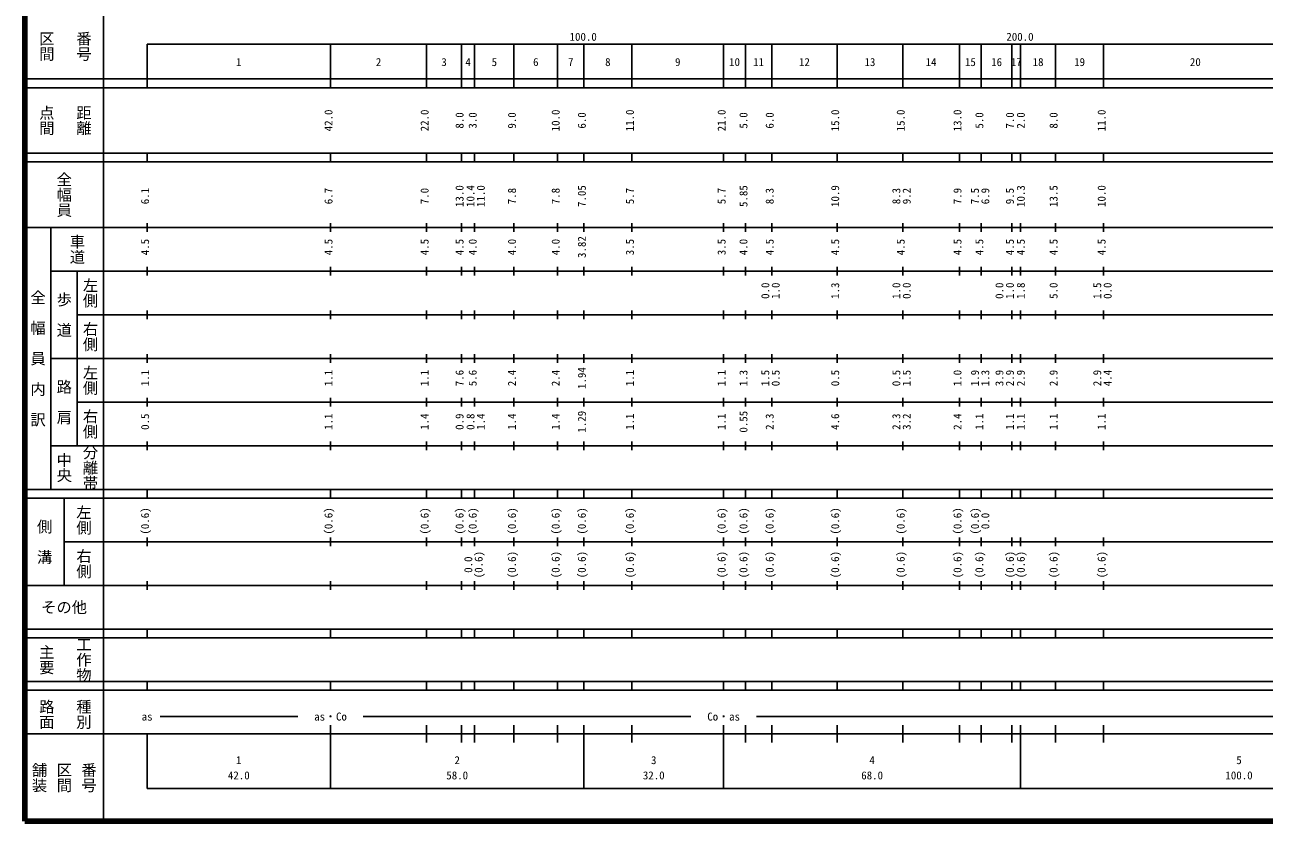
# Model space of a CAD drawing. Units: millimetres on the paper, enlarged 1000 times. Extents: x 40000 to 680000, y 20000 to 380000.
# Drawn here: x 40000 to 323767, y 20000 to 202409 of the extents above; entities that cross this region are included whole.
import ezdxf
from ezdxf.enums import TextEntityAlignment as Align

# ---------------------------------------------------------------- set-up
doc = ezdxf.new("R2010")
doc.units = ezdxf.units.MM
doc.header["$LTSCALE"] = 1000
doc.layers.add('M-TTL', color=2, linetype='Continuous', lineweight=140)
doc.layers.add('M-TTL-BAND', color=7, linetype='Continuous', lineweight=25)
doc.styles.add('@ＭＳ ゴシック', font='')
doc.styles.add('ＭＳ ゴシック', font='')
doc.styles.get('@ＭＳ ゴシック').set_extended_font_data('@MS Gothic')
doc.styles.get('ＭＳ ゴシック').set_extended_font_data('MS Gothic')

msp = doc.modelspace()

# ---------------------------------------------------------------- linework, layer by layer
at = {"layer": 'M-TTL'}
for p, q in [((40000, 380000), (40000, 20000)), ((40000, 20000), (680000, 20000))]:
    msp.add_line(p, q, dxfattribs=at)
at = {"layer": 'M-TTL-BAND'}
for p, q in [((58000, 370000), (58000, 20000)), ((68000, 198000), (579000, 198000)), ((68000, 198000), (68000, 188000)), ((110000, 188000), (110000, 198000)), ((132000, 188000), (132000, 198000)), ((140000, 188000), (140000, 198000)), ((143000, 188000), (143000, 198000)), ((152000, 188000), (152000, 198000)), ((162000, 188000), (162000, 198000)), ((168000, 188000), (168000, 198000)), ((179000, 188000), (179000, 198000)), ((200000, 188000), (200000, 198000)), ((205000, 188000), (205000, 198000)), ((211000, 188000), (211000, 198000)), ((226000, 188000), (226000, 198000)), ((241000, 188000), (241000, 198000)), ((254000, 188000), (254000, 198000)), ((259000, 188000), (259000, 198000)), ((266000, 188000), (266000, 198000)), ((268000, 188000), (268000, 198000)), ((276000, 188000), (276000, 198000)), ((287000, 188000), (287000, 198000)), ((40000, 190000), (579000, 190000)), ((40000, 188000), (579000, 188000)), ((40000, 173000), (579000, 173000)), ((40000, 171000), (579000, 171000)), ((68000, 171000), (68000, 173000)), ((110000, 171000), (110000, 173000)), ((132000, 171000), (132000, 173000)), ((140000, 171000), (140000, 173000)), ((143000, 171000), (143000, 173000)), ((152000, 171000), (152000, 173000)), ((162000, 171000), (162000, 173000)), ((168000, 171000), (168000, 173000)), ((179000, 171000), (179000, 173000)), ((200000, 171000), (200000, 173000)), ((205000, 171000), (205000, 173000)), ((211000, 171000), (211000, 173000)), ((226000, 171000), (226000, 173000)), ((241000, 171000), (241000, 173000)), ((254000, 171000), (254000, 173000)), ((259000, 171000), (259000, 173000)), ((266000, 171000), (266000, 173000)), ((268000, 171000), (268000, 173000)), ((276000, 171000), (276000, 173000)), ((287000, 171000), (287000, 173000)), ((68000, 155000), (68000, 157000)), ((110000, 155000), (110000, 157000)), ((132000, 155000), (132000, 157000)), ((140000, 155000), (140000, 157000)), ((143000, 155000), (143000, 157000)), ((152000, 155000), (152000, 157000)), ((162000, 155000), (162000, 157000)), ((168000, 155000), (168000, 157000)), ((179000, 155000), (179000, 157000)), ((200000, 155000), (200000, 157000)), ((205000, 155000), (205000, 157000)), ((211000, 155000), (211000, 157000)), ((226000, 155000), (226000, 157000)), ((241000, 155000), (241000, 157000)), ((254000, 155000), (254000, 157000)), ((259000, 155000), (259000, 157000)), ((266000, 155000), (266000, 157000)), ((268000, 155000), (268000, 157000)), ((276000, 155000), (276000, 157000)), ((287000, 155000), (287000, 157000)), ((40000, 156000), (579000, 156000)), ((46000, 96000), (46000, 156000)), ((46000, 146000), (579000, 146000)), ((52000, 146000), (52000, 106000)), ((68000, 145000), (68000, 147000)), ((110000, 145000), (110000, 147000)), ((132000, 145000), (132000, 147000)), ((140000, 145000), (140000, 147000)), ((143000, 145000), (143000, 147000)), ((152000, 145000), (152000, 147000)), ((162000, 145000), (162000, 147000)), ((168000, 145000), (168000, 147000)), ((179000, 145000), (179000, 147000)), ((200000, 145000), (200000, 147000)), ((205000, 145000), (205000, 147000)), ((211000, 145000), (211000, 147000)), ((226000, 145000), (226000, 147000)), ((241000, 145000), (241000, 147000)), ((254000, 145000), (254000, 147000)), ((259000, 145000), (259000, 147000)), ((266000, 145000), (266000, 147000)), ((268000, 145000), (268000, 147000)), ((276000, 145000), (276000, 147000)), ((287000, 145000), (287000, 147000)), ((68000, 135000), (68000, 137000)), ((110000, 135000), (110000, 137000)), ((132000, 135000), (132000, 137000)), ((140000, 135000), (140000, 137000)), ((143000, 135000), (143000, 137000)), ((152000, 135000), (152000, 137000)), ((162000, 135000), (162000, 137000)), ((168000, 135000), (168000, 137000)), ((179000, 135000), (179000, 137000)), ((200000, 135000), (200000, 137000)), ((205000, 135000), (205000, 137000)), ((211000, 135000), (211000, 137000)), ((226000, 135000), (226000, 137000)), ((241000, 135000), (241000, 137000)), ((254000, 135000), (254000, 137000)), ((259000, 135000), (259000, 137000)), ((266000, 135000), (266000, 137000)), ((268000, 135000), (268000, 137000)), ((276000, 135000), (276000, 137000)), ((287000, 135000), (287000, 137000)), ((52000, 136000), (579000, 136000)), ((46000, 126000), (579000, 126000)), ((68000, 125000), (68000, 127000)), ((110000, 125000), (110000, 127000)), ((132000, 125000), (132000, 127000)), ((140000, 125000), (140000, 127000)), ((143000, 125000), (143000, 127000)), ((152000, 125000), (152000, 127000)), ((162000, 125000), (162000, 127000)), ((168000, 125000), (168000, 127000)), ((179000, 125000), (179000, 127000)), ((200000, 125000), (200000, 127000)), ((205000, 125000), (205000, 127000)), ((211000, 125000), (211000, 127000)), ((226000, 125000), (226000, 127000)), ((241000, 125000), (241000, 127000)), ((254000, 125000), (254000, 127000)), ((259000, 125000), (259000, 127000)), ((266000, 125000), (266000, 127000)), ((268000, 125000), (268000, 127000)), ((276000, 125000), (276000, 127000)), ((287000, 125000), (287000, 127000)), ((68000, 115000), (68000, 117000)), ((110000, 115000), (110000, 117000)), ((132000, 115000), (132000, 117000)), ((140000, 115000), (140000, 117000)), ((143000, 115000), (143000, 117000)), ((152000, 115000), (152000, 117000)), ((162000, 115000), (162000, 117000)), ((168000, 115000), (168000, 117000)), ((179000, 115000), (179000, 117000)), ((200000, 115000), (200000, 117000)), ((205000, 115000), (205000, 117000)), ((211000, 115000), (211000, 117000)), ((226000, 115000), (226000, 117000)), ((241000, 115000), (241000, 117000)), ((254000, 115000), (254000, 117000)), ((259000, 115000), (259000, 117000)), ((266000, 115000), (266000, 117000)), ((268000, 115000), (268000, 117000)), ((276000, 115000), (276000, 117000)), ((287000, 115000), (287000, 117000)), ((52000, 116000), (579000, 116000)), ((46000, 106000), (579000, 106000)), ((68000, 105000), (68000, 107000)), ((110000, 105000), (110000, 107000)), ((132000, 105000), (132000, 107000)), ((140000, 105000), (140000, 107000)), ((143000, 105000), (143000, 107000)), ((152000, 105000), (152000, 107000)), ((162000, 105000), (162000, 107000)), ((168000, 105000), (168000, 107000)), ((179000, 105000), (179000, 107000)), ((200000, 105000), (200000, 107000)), ((205000, 105000), (205000, 107000)), ((211000, 105000), (211000, 107000)), ((226000, 105000), (226000, 107000)), ((241000, 105000), (241000, 107000)), ((254000, 105000), (254000, 107000)), ((259000, 105000), (259000, 107000)), ((266000, 105000), (266000, 107000)), ((268000, 105000), (268000, 107000)), ((276000, 105000), (276000, 107000)), ((287000, 105000), (287000, 107000)), ((40000, 96000), (579000, 96000)), ((40000, 94000), (579000, 94000)), ((49000, 94000), (49000, 74000)), ((68000, 94000), (68000, 96000)), ((110000, 94000), (110000, 96000)), ((132000, 94000), (132000, 96000)), ((140000, 94000), (140000, 96000)), ((143000, 94000), (143000, 96000)), ((152000, 94000), (152000, 96000)), ((162000, 94000), (162000, 96000)), ((168000, 94000), (168000, 96000)), ((179000, 94000), (179000, 96000)), ((200000, 94000), (200000, 96000)), ((205000, 94000), (205000, 96000)), ((211000, 94000), (211000, 96000)), ((226000, 94000), (226000, 96000)), ((241000, 94000), (241000, 96000)), ((254000, 94000), (254000, 96000)), ((259000, 94000), (259000, 96000)), ((266000, 94000), (266000, 96000)), ((268000, 94000), (268000, 96000)), ((276000, 94000), (276000, 96000)), ((287000, 94000), (287000, 96000)), ((49000, 84000), (579000, 84000)), ((68000, 83000), (68000, 85000)), ((110000, 83000), (110000, 85000)), ((132000, 83000), (132000, 85000)), ((140000, 83000), (140000, 85000)), ((143000, 83000), (143000, 85000)), ((152000, 83000), (152000, 85000)), ((162000, 83000), (162000, 85000)), ((168000, 83000), (168000, 85000)), ((179000, 83000), (179000, 85000)), ((200000, 83000), (200000, 85000)), ((205000, 83000), (205000, 85000)), ((211000, 83000), (211000, 85000)), ((226000, 83000), (226000, 85000)), ((241000, 83000), (241000, 85000)), ((254000, 83000), (254000, 85000)), ((259000, 83000), (259000, 85000)), ((266000, 83000), (266000, 85000)), ((268000, 83000), (268000, 85000)), ((276000, 83000), (276000, 85000)), ((287000, 83000), (287000, 85000)), ((40000, 74000), (579000, 74000)), ((68000, 73000), (68000, 75000)), ((110000, 73000), (110000, 75000)), ((132000, 73000), (132000, 75000)), ((140000, 73000), (140000, 75000)), ((143000, 73000), (143000, 75000)), ((152000, 73000), (152000, 75000)), ((162000, 73000), (162000, 75000)), ((168000, 73000), (168000, 75000)), ((179000, 73000), (179000, 75000)), ((200000, 73000), (200000, 75000)), ((205000, 73000), (205000, 75000)), ((211000, 73000), (211000, 75000)), ((226000, 73000), (226000, 75000)), ((241000, 73000), (241000, 75000)), ((254000, 73000), (254000, 75000)), ((259000, 73000), (259000, 75000)), ((266000, 73000), (266000, 75000)), ((268000, 73000), (268000, 75000)), ((276000, 73000), (276000, 75000)), ((287000, 73000), (287000, 75000)), ((40000, 64000), (579000, 64000)), ((68000, 62000), (68000, 64000)), ((110000, 62000), (110000, 64000)), ((132000, 62000), (132000, 64000)), ((140000, 62000), (140000, 64000)), ((143000, 62000), (143000, 64000)), ((152000, 62000), (152000, 64000)), ((162000, 62000), (162000, 64000)), ((168000, 62000), (168000, 64000)), ((179000, 62000), (179000, 64000)), ((200000, 62000), (200000, 64000)), ((205000, 62000), (205000, 64000)), ((211000, 62000), (211000, 64000)), ((226000, 62000), (226000, 64000)), ((241000, 62000), (241000, 64000)), ((254000, 62000), (254000, 64000)), ((259000, 62000), (259000, 64000)), ((266000, 62000), (266000, 64000)), ((268000, 62000), (268000, 64000)), ((276000, 62000), (276000, 64000)), ((287000, 62000), (287000, 64000)), ((40000, 62000), (579000, 62000)), ((40000, 52000), (579000, 52000)), ((68000, 50000), (68000, 52000)), ((110000, 50000), (110000, 52000)), ((132000, 50000), (132000, 52000)), ((140000, 50000), (140000, 52000)), ((143000, 50000), (143000, 52000)), ((152000, 50000), (152000, 52000)), ((162000, 50000), (162000, 52000)), ((168000, 50000), (168000, 52000)), ((179000, 50000), (179000, 52000)), ((200000, 50000), (200000, 52000)), ((205000, 50000), (205000, 52000)), ((211000, 50000), (211000, 52000)), ((226000, 50000), (226000, 52000)), ((241000, 50000), (241000, 52000)), ((254000, 50000), (254000, 52000)), ((259000, 50000), (259000, 52000)), ((266000, 50000), (266000, 52000)), ((268000, 50000), (268000, 52000)), ((276000, 50000), (276000, 52000)), ((287000, 50000), (287000, 52000)), ((40000, 50000), (579000, 50000)), ((71000, 44000), (102500, 44000)), ((117500, 44000), (192500, 44000)), ((207500, 44000), (482500, 44000)), ((40000, 40000), (579000, 40000)), ((68000, 40000), (68000, 27500)), ((110000, 27500), (110000, 42000)), ((132000, 38000), (132000, 42000)), ((140000, 38000), (140000, 42000)), ((143000, 38000), (143000, 42000)), ((152000, 38000), (152000, 42000)), ((162000, 38000), (162000, 42000)), ((168000, 27500), (168000, 42000)), ((179000, 38000), (179000, 42000)), ((200000, 27500), (200000, 42000)), ((205000, 38000), (205000, 42000)), ((211000, 38000), (211000, 42000)), ((226000, 38000), (226000, 42000)), ((241000, 38000), (241000, 42000)), ((254000, 38000), (254000, 42000)), ((259000, 38000), (259000, 42000)), ((266000, 38000), (266000, 42000)), ((268000, 27500), (268000, 42000)), ((276000, 38000), (276000, 42000)), ((287000, 38000), (287000, 42000)), ((68000, 27500), (579000, 27500))]:
    msp.add_line(p, q, dxfattribs=at)

# ---------------------------------------------------------------- texts
at = {"layer": 'M-TTL-BAND', "style": '@ＭＳ ゴシック'}
for s, p in [('区間', (45000, 197500)), ('番号', (53500, 197500)), ('点間', (45000, 180500)), ('距離', (53500, 180500)), ('全幅員', (49000, 163500)), ('車道', (52000, 151000)), ('左側', (55000, 141000)), ('全\u3000幅\u3000員\u3000内\u3000訳', (43000, 126000)), ('歩\u3000道', (49000, 136000)), ('右側', (55000, 131000)), ('左側', (55000, 121000)), ('路\u3000肩', (49000, 116000)), ('右側', (55000, 111000)), ('分離帯', (55000, 101000)), ('中央', (49000, 101000)), ('左側', (53500, 89000)), ('側\u3000溝', (44500, 84000)), ('右側', (53500, 79000)), ('主要', (45000, 57000)), ('工作物', (53500, 57000)), ('路面', (45000, 44500)), ('種別', (53500, 44500)), ('舗装', (43333, 30000)), ('区間', (49000, 30000)), ('番号', (54667, 30000))]:
    msp.add_text(s, height=2566, rotation=270, dxfattribs=at).set_placement(p, align=Align.MIDDLE_CENTER)
at = {"layer": 'M-TTL-BAND', "style": 'ＭＳ ゴシック'}
for s, p in [('100.0', (167844, 198195)), ('200.0', (267844, 198195)), ('1', (89000, 192405)), ('2', (121000, 192405)), ('3', (136000, 192405)), ('4', (141500, 192405)), ('5', (147500, 192405)), ('6', (157000, 192405)), ('7', (165000, 192405)), ('8', (173500, 192405)), ('9', (189500, 192405)), ('10', (202500, 192405)), ('11', (208000, 192405)), ('12', (218500, 192405)), ('13', (233500, 192405)), ('14', (247500, 192405)), ('15', (256500, 192405)), ('16', (262500, 192405)), ('17', (267000, 192405)), ('18', (272000, 192405)), ('19', (281500, 192405)), ('20', (308000, 192405)), ('as', (68000, 42500)), ('as・Co', (110000, 42500)), ('Co・as', (200000, 42500)), ('1', (89000, 32523)), ('2', (139000, 32523)), ('3', (184000, 32523)), ('4', (234000, 32523)), ('5', (318000, 32523)), ('42.0', (89000, 29033)), ('58.0', (139000, 29033)), ('32.0', (184000, 29033)), ('68.0', (234000, 29033)), ('100.0', (318000, 29033))]:
    msp.add_text(s, height=1833, dxfattribs=at).set_placement(p, align=Align.BOTTOM_CENTER)
for s, p in [('42.0', (111000, 180500)), ('22.0', (133000, 180500)), ('8.0', (141000, 180500)), ('3.0', (144000, 180500)), ('9.0', (153000, 180500)), ('10.0', (163000, 180500)), ('6.0', (169000, 180500)), ('11.0', (180000, 180500)), ('21.0', (201000, 180500)), ('5.0', (206000, 180500)), ('6.0', (212000, 180500)), ('15.0', (227000, 180500)), ('15.0', (242000, 180500)), ('13.0', (255000, 180500)), ('5.0', (260000, 180500)), ('7.0', (267000, 180500)), ('2.0', (269500, 180500)), ('8.0', (277000, 180500)), ('11.0', (288000, 180500)), ('6.1', (69000, 163174)), ('6.7', (111000, 163174)), ('7.0', (133000, 163174)), ('13.0', (141000, 163174)), ('10.4', (143500, 163174)), ('11.0', (145870, 163174)), ('7.8', (153000, 163174)), ('7.8', (163000, 163174)), ('7.05', (169000, 163174)), ('5.7', (180000, 163174)), ('5.7', (201000, 163174)), ('5.85', (206000, 163174)), ('8.3', (212000, 163174)), ('10.9', (227000, 163174)), ('8.3', (241000, 163174)), ('9.2', (243370, 163174)), ('7.9', (255000, 163174)), ('7.5', (259000, 163174)), ('6.9', (261370, 163174)), ('9.5', (267000, 163174)), ('10.3', (269500, 163174)), ('13.5', (277000, 163174)), ('10.0', (288000, 163174)), ('4.0', (144000, 151500)), ('4.0', (153000, 151500)), ('4.0', (163000, 151500)), ('3.82', (169000, 151500)), ('4.0', (206000, 151500)), ('4.5', (69000, 151500)), ('4.5', (111000, 151500)), ('4.5', (133000, 151500)), ('4.5', (141000, 151500)), ('3.5', (180000, 151500)), ('3.5', (201000, 151500)), ('4.5', (212000, 151500)), ('4.5', (227000, 151500)), ('4.5', (242000, 151500)), ('4.5', (255000, 151500)), ('4.5', (260000, 151500)), ('4.5', (267000, 151500)), ('4.5', (269500, 151500)), ('4.5', (277000, 151500)), ('4.5', (288000, 151500)), ('0.0', (211000, 141500)), ('1.0', (213370, 141500)), ('1.3', (227000, 141500)), ('1.0', (241000, 141500)), ('0.0', (243370, 141500)), ('0.0', (264600, 141500)), ('1.0', (267000, 141500)), ('1.8', (269500, 141500)), ('5.0', (277000, 141500)), ('1.5', (287000, 141500)), ('0.0', (289370, 141500)), ('1.1', (69000, 121500)), ('1.1', (111000, 121500)), ('1.1', (133000, 121500)), ('7.6', (141000, 121500)), ('5.6', (144000, 121500)), ('2.4', (153000, 121500)), ('2.4', (163000, 121500)), ('1.94', (169000, 121500)), ('1.1', (180000, 121500)), ('1.1', (201000, 121500)), ('1.3', (206000, 121500)), ('1.5', (211000, 121500)), ('0.5', (213370, 121500)), ('0.5', (227000, 121500)), ('0.5', (241000, 121500)), ('1.5', (243370, 121500)), ('1.0', (255000, 121500)), ('1.9', (259000, 121500)), ('1.3', (261370, 121500)), ('3.9', (264600, 121500)), ('2.9', (267000, 121500)), ('2.9', (269500, 121500)), ('2.9', (277000, 121500)), ('2.9', (287000, 121500)), ('4.4', (289370, 121500)), ('1.29', (169000, 111500)), ('0.55', (206000, 111500)), ('0.5', (69000, 111500)), ('1.1', (111000, 111500)), ('1.4', (133000, 111500)), ('0.9', (141000, 111500)), ('0.8', (143500, 111500)), ('1.4', (145870, 111500)), ('1.4', (153000, 111500)), ('1.4', (163000, 111500)), ('1.1', (180000, 111500)), ('1.1', (201000, 111500)), ('2.3', (212000, 111500)), ('4.6', (227000, 111500)), ('2.3', (241000, 111500)), ('3.2', (243370, 111500)), ('2.4', (255000, 111500)), ('1.1', (260000, 111500)), ('1.1', (267000, 111500)), ('1.1', (269500, 111500)), ('1.1', (277000, 111500)), ('1.1', (288000, 111500)), ('(0.6)', (69000, 88764)), ('(0.6)', (111000, 88764)), ('(0.6)', (133000, 88764)), ('(0.6)', (141000, 88764)), ('(0.6)', (144000, 88764)), ('(0.6)', (153000, 88764)), ('(0.6)', (163000, 88764)), ('(0.6)', (169000, 88764)), ('(0.6)', (180000, 88764)), ('(0.6)', (201000, 88764)), ('(0.6)', (206000, 88764)), ('(0.6)', (212000, 88764)), ('(0.6)', (227000, 88764)), ('(0.6)', (242000, 88764)), ('(0.6)', (255000, 88764)), ('(0.6)', (259000, 88764)), ('0.0', (261370, 88764)), ('0.0', (143000, 78764)), ('(0.6)', (145370, 78764)), ('(0.6)', (153000, 78764)), ('(0.6)', (163000, 78764)), ('(0.6)', (169000, 78764)), ('(0.6)', (180000, 78764)), ('(0.6)', (201000, 78764)), ('(0.6)', (206000, 78764)), ('(0.6)', (212000, 78764)), ('(0.6)', (227000, 78764)), ('(0.6)', (242000, 78764)), ('(0.6)', (255000, 78764)), ('(0.6)', (260000, 78764)), ('(0.6)', (267000, 78764)), ('(0.6)', (269500, 78764)), ('(0.6)', (277000, 78764)), ('(0.6)', (288000, 78764))]:
    msp.add_text(s, height=1833, rotation=90, dxfattribs=at).set_placement(p, align=Align.BOTTOM_CENTER)
msp.add_text('その他', height=2566, dxfattribs=at).set_placement((49000, 69000), align=Align.MIDDLE_CENTER)

doc.saveas('drawing.dxf')
